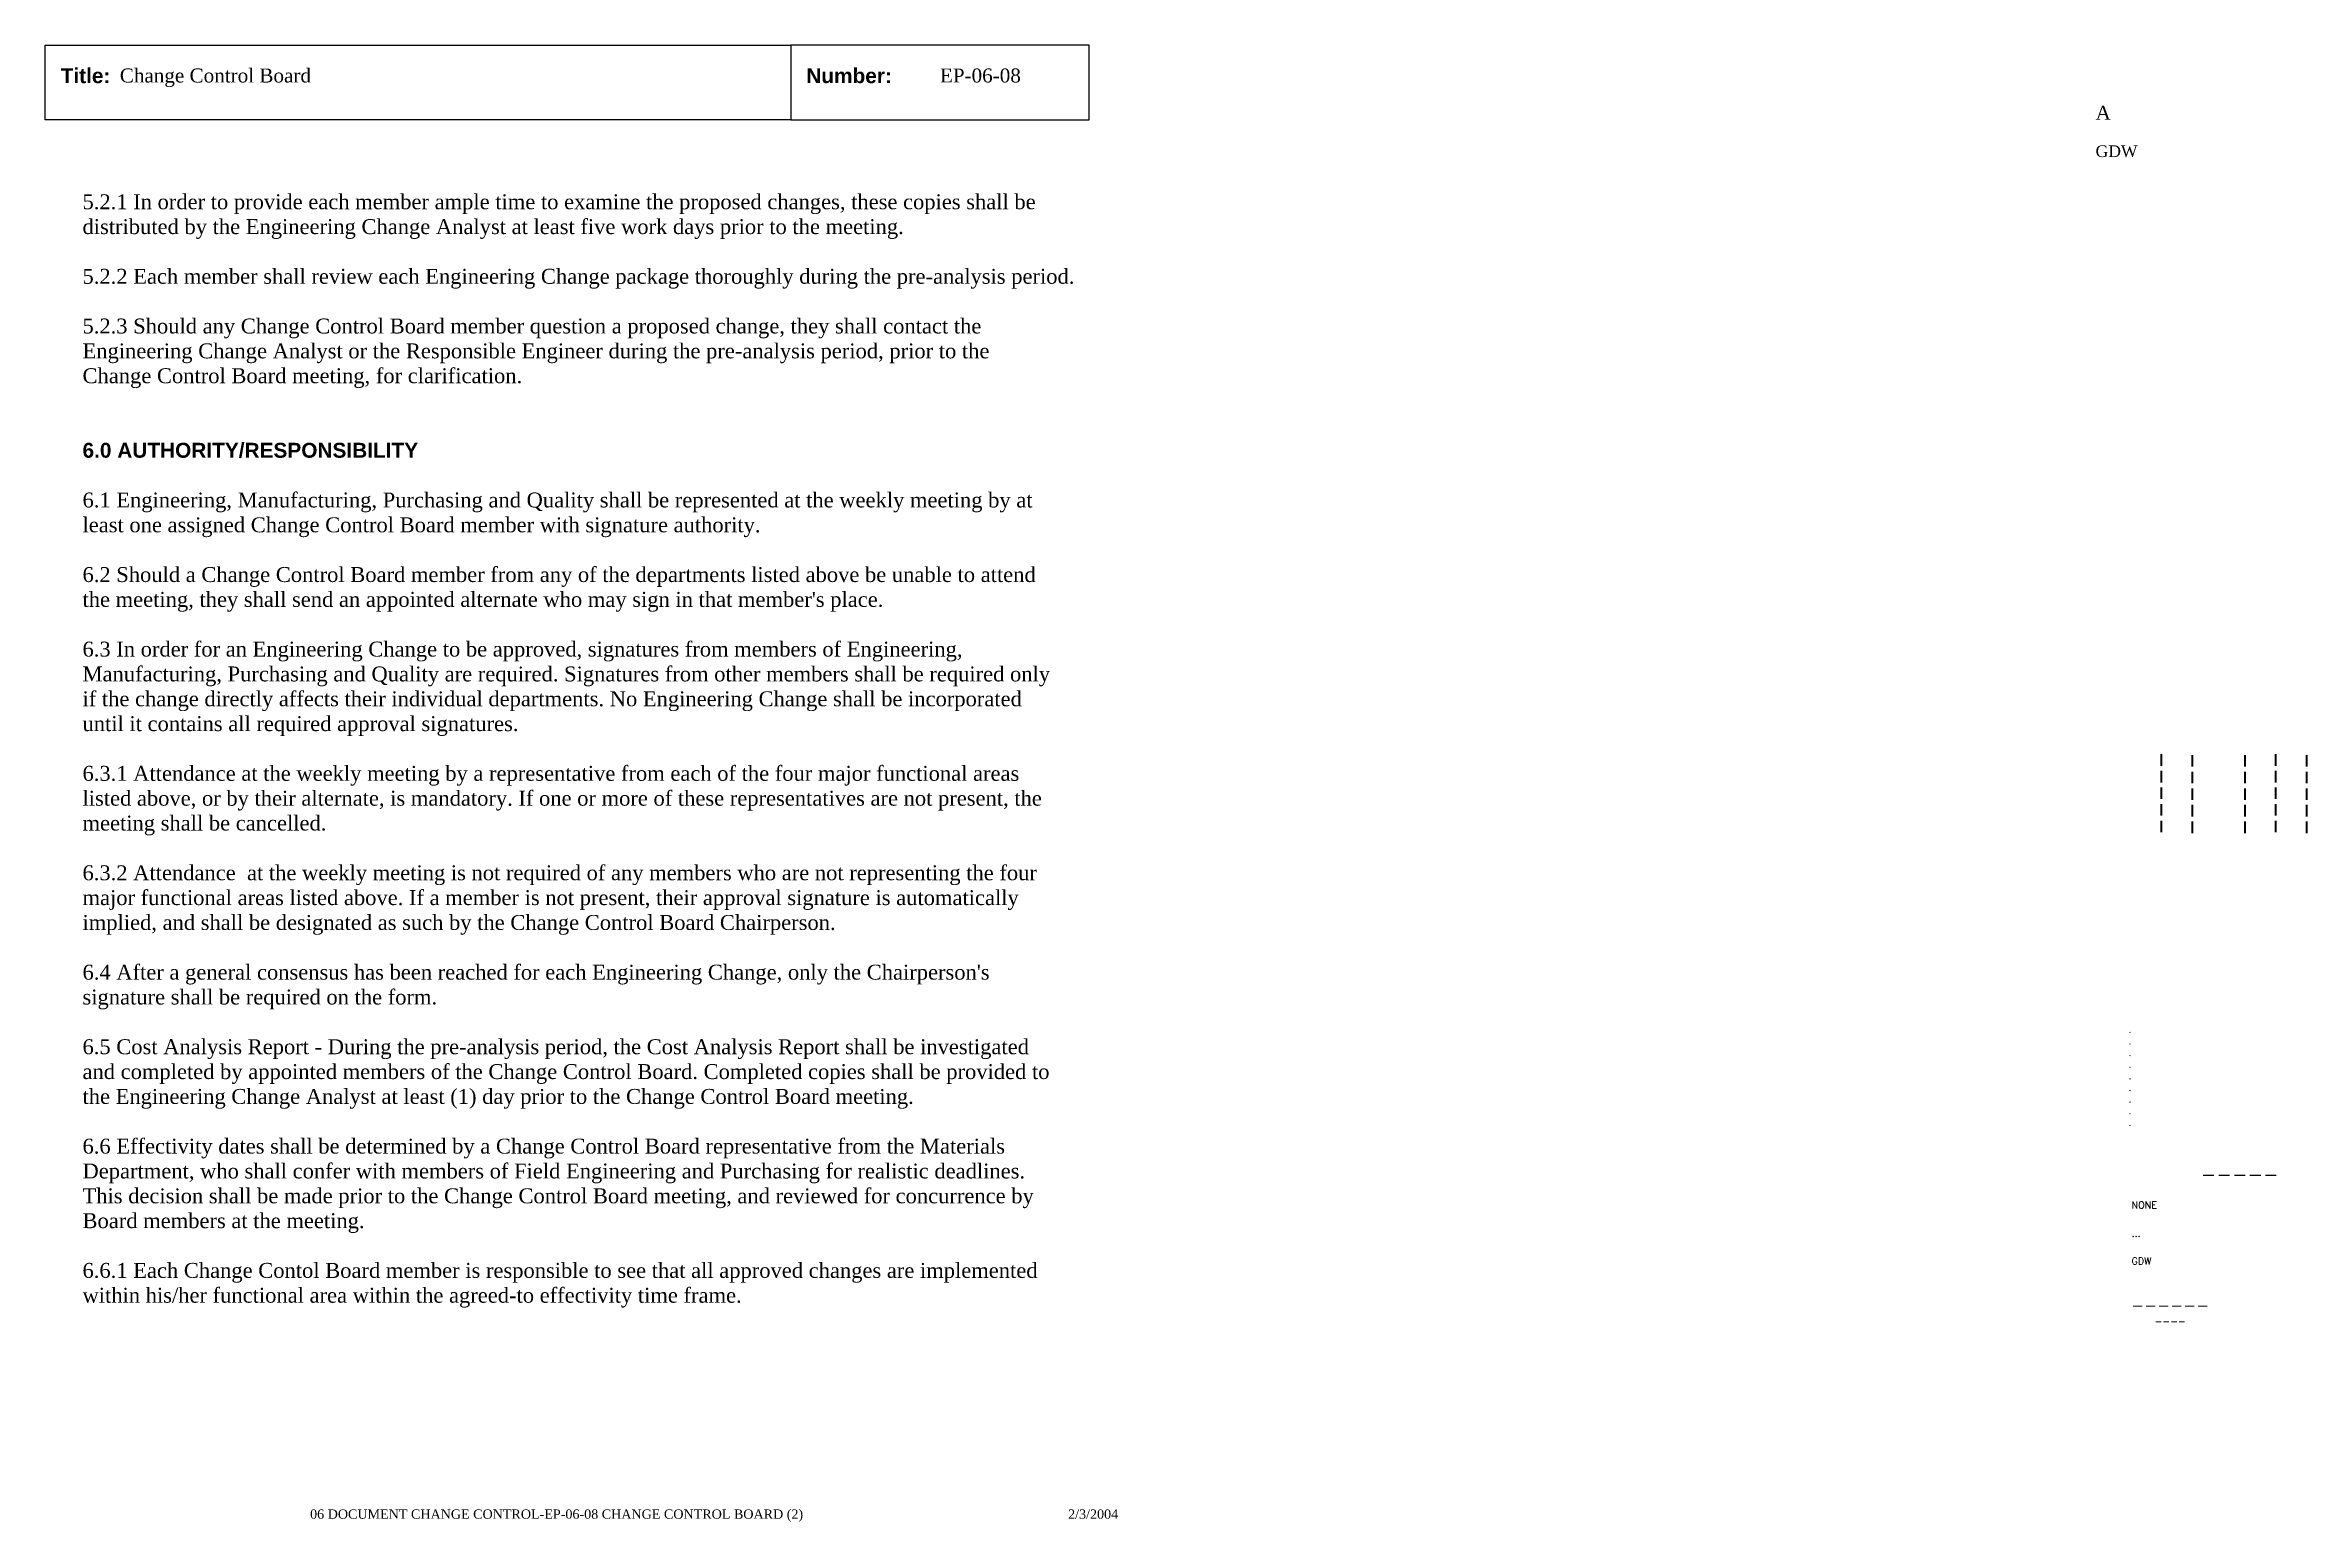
# Paper-space layout 'EP-06-08 Change Control Board (2)' of a CAD drawing. Header units: inches. Extents: x 1 to 31.3, y 0.2 to 20.
import ezdxf
from ezdxf.enums import TextEntityAlignment as Align

# ---------------------------------------------------------------- set-up
doc = ezdxf.new("R2010")
doc.units = ezdxf.units.IN
doc.header["$MEASUREMENT"] = 0
doc.layers.add('TitleBlock_Attributes', color=40, linetype='Continuous', plot=False)
doc.layers.add('TitleBlock_Atts_Print', color=1, linetype='Continuous')
doc.styles.get("Standard").update_dxf_attribs({"font": 'simplex.shx'})
doc.styles.add('style1', font='TIMES.TTF')
doc.styles.add('styleAtt', font='TIMES.TTF')
doc.styles.add('TBBIGTEXT', font='complex.shx')

# ---------------------------------------------------------------- blocks, each defined once
blk = doc.blocks.new('Test1')
at = {"layer": 'TitleBlock_Attributes', "style": 'TBBIGTEXT', "width": 0.8}
for tag, p, height in [('SideLine1', (29.492, 9.408), 0.25), ('SideLine2', (29.906, 9.396), 0.25), ('SideLine3', (30.612, 9.396), 0.25), ('SideLine4', (31.026, 9.408), 0.25), ('SideLine5', (31.44, 9.396), 0.25), ('File-Layout', (28.803, 3.641), 0.125)]:
    blk.add_attdef(tag, p, '', height=height, rotation=90, dxfattribs=at)
at = {"layer": 'TitleBlock_Attributes'}
for tag, p, height in [('REV1', (28.947, 6.754), 0.0625), ('REV2', (28.947, 6.598), 0.0625), ('REV3', (28.947, 6.442), 0.0625), ('REV4', (28.947, 6.286), 0.0625), ('REV5', (28.947, 6.13), 0.0625), ('REV6', (28.947, 5.974), 0.0625), ('REV7', (28.947, 5.818), 0.0625), ('REV8', (28.947, 5.662), 0.0625), ('REV9', (28.947, 5.506), 0.0625), ('SCALE', (28.983, 4.394), 0.0938), ('INCHARGE', (28.983, 4.016), 0.0938), ('DRW', (28.983, 3.641), 0.0938)]:
    blk.add_attdef(tag, p, '', height=height, dxfattribs=at)
at = {"layer": 'TitleBlock_Attributes', "style": 'TBBIGTEXT'}
for tag, height, p in [('PROJNUM', 0.188, (30.434, 4.761)), ('DWG_NUM', 0.156, (31.168, 4.127)), ('CUSTOMER', 0.156, (29.501, 3.017)), ('LOCATION', 0.0938, (29.501, 2.835)), ('DESC_1', 0.188, (29.501, 2.412)), ('DESC_2', 0.188, (29.501, 2.1)), ('DESC_3', 0.188, (29.501, 1.787))]:
    blk.add_attdef(tag, text='', height=height, dxfattribs=at).set_placement(p, align=Align.CENTER)
at = {"layer": 'TitleBlock_Attributes'}
blk.add_attdef('DRW_DATE', text='', height=0.0938, dxfattribs=at).set_placement((31.149, 3.648), align=Align.CENTER)

psp = doc.layouts.new('EP-06-08 Change Control Board (2)')

# ---------------------------------------------------------------- linework, layer by layer
for points in [[(1, 20), (11, 20), (11, 19), (1, 19)], [(11, 19), (15, 19), (15, 20), (11, 20)]]:
    psp.add_lwpolyline(points, close=True)

# ---------------------------------------------------------------- block references
ref = psp.add_blockref('Test1', (0, 0))
ref.add_attrib('CUSTOMER', '------', dxfattribs={"layer": 'TitleBlock_Attributes', "height": 0.1562, "style": 'TBBIGTEXT'}).set_placement((29.501, 3.017), align=Align.CENTER)
ref.add_attrib('LOCATION', '----', dxfattribs={"layer": 'TitleBlock_Attributes', "height": 0.0938, "style": 'TBBIGTEXT'}).set_placement((29.501, 2.835), align=Align.CENTER)
ref.add_attrib('DESC_1', 'Change Control Board', (2, 19.5), dxfattribs={"layer": 'TitleBlock_Atts_Print', "height": 0.1875, "style": 'styleAtt'})
ref.add_attrib('DESC_2', 'EP-06-08', (13, 19.5), dxfattribs={"layer": 'TitleBlock_Atts_Print', "height": 0.1875, "style": 'styleAtt'})
ref.add_attrib('DESC_3', 'A', (28.5, 19), dxfattribs={"layer": 'TitleBlock_Attributes', "height": 0.188, "style": 'styleAtt'})
ref.add_attrib('PROJNUM', '-----', dxfattribs={"layer": 'TitleBlock_Attributes', "height": 0.1875, "style": 'TBBIGTEXT'}).set_placement((30.434, 4.761), align=Align.CENTER)
ref.add_attrib('DWG_NUM', 'GDW', (28.5, 18.5), dxfattribs={"layer": 'TitleBlock_Attributes', "height": 0.1562, "style": 'styleAtt'})
ref.add_attrib('DRW_DATE', '2/3/2004', dxfattribs={"layer": 'TitleBlock_Atts_Print', "height": 0.125, "style": 'styleAtt'}).set_placement((15.055, 0.232), align=Align.CENTER)
ref.add_attrib('DRW', 'GDW', (28.983, 3.641), dxfattribs={"layer": 'TitleBlock_Attributes', "height": 0.0938})
ref.add_attrib('INCHARGE', '...', (28.983, 4.016), dxfattribs={"layer": 'TitleBlock_Attributes', "height": 0.0938})
ref.add_attrib('SCALE', 'NONE', (28.983, 4.394), dxfattribs={"layer": 'TitleBlock_Attributes', "height": 0.0938})
ref.add_attrib('REV1', '.', (28.947, 6.754), dxfattribs={"layer": 'TitleBlock_Attributes', "height": 0.0625})
ref.add_attrib('REV2', '.', (28.947, 6.598), dxfattribs={"layer": 'TitleBlock_Attributes', "height": 0.0625})
ref.add_attrib('REV3', '.', (28.947, 6.442), dxfattribs={"layer": 'TitleBlock_Attributes', "height": 0.0625})
ref.add_attrib('REV4', '.', (28.947, 6.286), dxfattribs={"layer": 'TitleBlock_Attributes', "height": 0.0625})
ref.add_attrib('REV5', '.', (28.947, 6.13), dxfattribs={"layer": 'TitleBlock_Attributes', "height": 0.0625})
ref.add_attrib('REV6', '.', (28.947, 5.974), dxfattribs={"layer": 'TitleBlock_Attributes', "height": 0.0625})
ref.add_attrib('REV7', '.', (28.947, 5.818), dxfattribs={"layer": 'TitleBlock_Attributes', "height": 0.0625})
ref.add_attrib('REV8', '.', (28.947, 5.662), dxfattribs={"layer": 'TitleBlock_Attributes', "height": 0.0625})
ref.add_attrib('REV9', '.', (28.947, 5.506), dxfattribs={"layer": 'TitleBlock_Attributes', "height": 0.0625})
ref.add_attrib('SideLine1', '-----', (29.492, 9.408), dxfattribs={"layer": 'TitleBlock_Attributes', "height": 0.25, "rotation": 90, "style": 'TBBIGTEXT', "width": 0.8})
ref.add_attrib('SideLine2', '-----', (29.906, 9.396), dxfattribs={"layer": 'TitleBlock_Attributes', "height": 0.25, "rotation": 90, "style": 'TBBIGTEXT', "width": 0.8})
ref.add_attrib('SideLine3', '-----', (30.612, 9.396), dxfattribs={"layer": 'TitleBlock_Attributes', "height": 0.25, "rotation": 90, "style": 'TBBIGTEXT', "width": 0.8})
ref.add_attrib('SideLine4', '-----', (31.026, 9.408), dxfattribs={"layer": 'TitleBlock_Attributes', "height": 0.25, "rotation": 90, "style": 'TBBIGTEXT', "width": 0.8})
ref.add_attrib('SideLine5', '-----', (31.44, 9.396), dxfattribs={"layer": 'TitleBlock_Attributes', "height": 0.25, "rotation": 90, "style": 'TBBIGTEXT', "width": 0.8})
ref.add_attrib('File-Layout', '06 DOCUMENT CHANGE CONTROL-EP-06-08 CHANGE CONTROL BOARD (2)', dxfattribs={"layer": 'TitleBlock_Atts_Print', "height": 0.125, "style": 'styleAtt'}).set_placement((7.859, 0.232), align=Align.CENTER)

# ---------------------------------------------------------------- texts
at = {"color": 5, "char_height": 0.2, "width": 2, "attachment_point": 1, "line_spacing_factor": 1.5, "style": 'style1'}
for s, insert in [('{\\fArial|b1|i0|c0|p34;Title:}', (1.207, 19.691)), ('{\\fArial|b1|i0|c0|p34;Number:}', (11.207, 19.691))]:
    psp.add_mtext(s, dxfattribs=dict(at, insert=insert))
at = {"color": 5, "insert": (1.5, 18), "char_height": 0.2, "width": 13, "attachment_point": 1, "style": 'style1'}
psp.add_mtext("5.2.1 In order to provide each member ample time to examine the proposed changes, these copies shall be distributed by the Engineering Change Analyst at least five work days prior to the meeting.\\P\\P5.2.2 Each member shall review each Engineering Change package thoroughly during the pre-analysis period.\\P\\P5.2.3 Should any Change Control Board member question a proposed change, they shall contact the Engineering Change Analyst or the Responsible Engineer during the pre-analysis period, prior to the Change Control Board meeting, for clarification.\\P\\P\\P{\\fArial|b1|i0|c0|p34;6.0 AUTHORITY/RESPONSIBILITY\\P\\P}6.1 Engineering, Manufacturing, Purchasing and Quality shall be represented at the weekly meeting by at least one assigned Change Control Board member with signature authority.\\P\\P6.2 Should a Change Control Board member from any of the departments listed above be unable to attend the meeting, they shall send an appointed alternate who may sign in that member's place.\\P\\P6.3 In order for an Engineering Change to be approved, signatures from members of Engineering, Manufacturing, Purchasing and Quality are required. Signatures from other members shall be required only if the change directly affects their individual departments. No Engineering Change shall be incorporated until it contains all required approval signatures.\\P\\P6.3.1 Attendance at the weekly meeting by a representative from each of the four major functional areas listed above, or by their alternate, is mandatory. If one or more of these representatives are not present, the meeting shall be cancelled.\\P\\P6.3.2 Attendance  at the weekly meeting is not required of any members who are not representing the four major functional areas listed above. If a member is not present, their approval signature is automatically implied, and shall be designated as such by the Change Control Board Chairperson.\\P\\P6.4 After a general consensus has been reached for each Engineering Change, only the Chairperson's signature shall be required on the form.\\P\\P6.5 Cost Analysis Report - During the pre-analysis period, the Cost Analysis Report shall be investigated and completed by appointed members of the Change Control Board. Completed copies shall be provided to the Engineering Change Analyst at least (1) day prior to the Change Control Board meeting.\\P\\P6.6 Effectivity dates shall be determined by a Change Control Board representative from the Materials Department, who shall confer with members of Field Engineering and Purchasing for realistic deadlines. This decision shall be made prior to the Change Control Board meeting, and reviewed for concurrence by Board members at the meeting.\\P\\P6.6.1 Each Change Contol Board member is responsible to see that all approved changes are implemented within his/her functional area within the agreed-to effectivity time frame.", dxfattribs=at)

doc.saveas('drawing.dxf')
